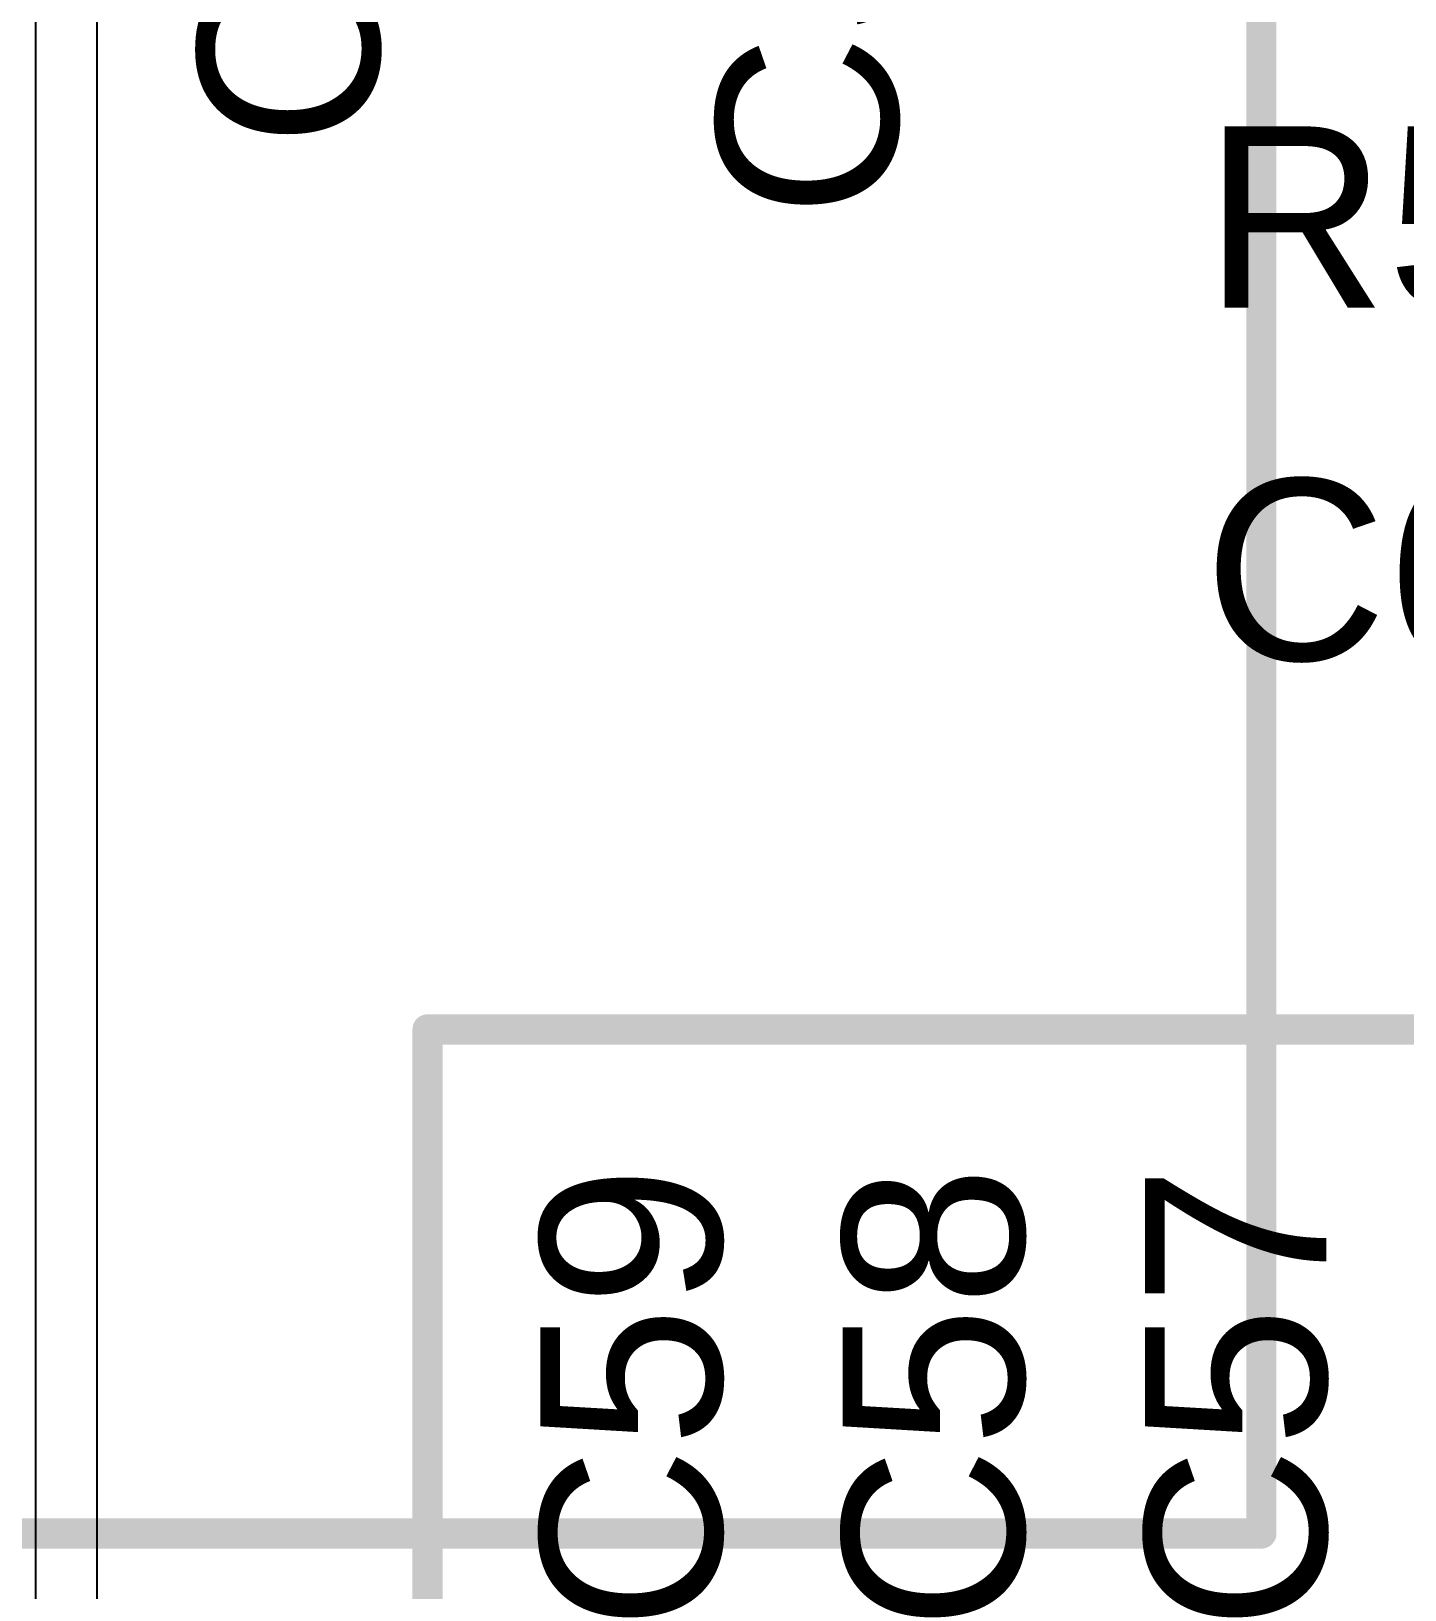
# Model space of a CAD drawing. Header units: inches. Extents: x 0 to 211, y 0 to 201.
# Drawn here: x 0.6374 to 0.8646, y 3.2425 to 3.5003 of the extents above; entities that cross this region are included whole.
import ezdxf

# ---------------------------------------------------------------- set-up
doc = ezdxf.new("R2010")
doc.units = ezdxf.units.IN
doc.header["$MEASUREMENT"] = 0
for name, color, linetype in [('Bottom Layer', 5, 'Continuous'), ('Bottom Overlay', 54, 'Continuous'), ('Top Overlay', 2, 'Continuous')]:
    doc.layers.add(name, color=color, linetype=linetype)
doc.styles.add('Arial', font='', dxfattribs={"height": 0.2})
doc.styles.get('Arial').set_extended_font_data('Arial')

# ---------------------------------------------------------------- blocks, each defined once
blk = doc.blocks.new('VRB1212S_10WR3_B_4')
at = {"layer": 'Bottom Overlay'}
for points in [[(0.433071, 0.273717, 0.005, 0.005, 0), (-0.433071, 0.273717, 0.005, 0.005, 0)], [(0.4330711, -0.100299, 0.005, 0.005, 0), (0.433071, 0.273717, 0.005, 0.005, 0)]]:
    blk.add_lwpolyline(points, format="xyseb", dxfattribs=at)
blk.add_lwpolyline([(0.431821, 0.273717, 0.0025, 0.0025, 1), (0.434321, 0.273717, 0.0025, 0.0025, 1)], format="xyseb", close=True, dxfattribs=at)
blk.add_lwpolyline([(0.431821, 0.273717, 0.0025, 0.0025, 1), (0.434321, 0.273717, 0.0025, 0.0025, 1)], format="xyseb", close=True, dxfattribs=at)

msp = doc.modelspace()

# ---------------------------------------------------------------- linework, layer by layer
at = {"layer": 'Bottom Layer'}
for p, q in [((0.6381743, 3.7930184), (0.6381743, 3.0251959)), ((0.6483702, 3.015), (0.6483702, 3.7930184))]:
    msp.add_line(p, q, dxfattribs=at)
at = {"layer": 'Top Overlay'}
for points in [[(0.7029992, 3.3351899, 0.005, 0.005, 0), (1.0844788, 3.3351899, 0.005, 0.005, 0)], [(0.7029992, 3.2166958, 0.005, 0.005, 0), (0.7029992, 3.3351899, 0.005, 0.005, 0)]]:
    msp.add_lwpolyline(points, format="xyseb", dxfattribs=at)
msp.add_lwpolyline([(0.7017492, 3.3351899, 0.0025, 0.0025, 1), (0.7042492, 3.3351899, 0.0025, 0.0025, 1)], format="xyseb", close=True, dxfattribs=at)
msp.add_lwpolyline([(0.7017492, 3.3351899, 0.0025, 0.0025, 1), (0.7042492, 3.3351899, 0.0025, 0.0025, 1)], format="xyseb", close=True, dxfattribs=at)

# ---------------------------------------------------------------- block references
at = {"rotation": 270}
msp.add_blockref('VRB1212S_10WR3_B_4', (0.5671824, 3.6848601), dxfattribs=at)

# ---------------------------------------------------------------- texts
at = {"layer": 'Top Overlay', "style": 'Arial'}
for s, p in [('C51', (0.694995, 3.4811681)), ('C50', (0.7807731, 3.4695108)), ('C59', (0.7516357, 3.2357856)), ('C58', (0.8016357, 3.2357856)), ('C57', (0.8516357, 3.2357856))]:
    msp.add_text(s, height=0.03, rotation=90, dxfattribs=at).set_placement(p)
for s, p in [('R55', (0.8313798, 3.4545871)), ('C64', (0.8313798, 3.3962575))]:
    msp.add_text(s, height=0.03, dxfattribs=at).set_placement(p)

doc.saveas('drawing.dxf')
